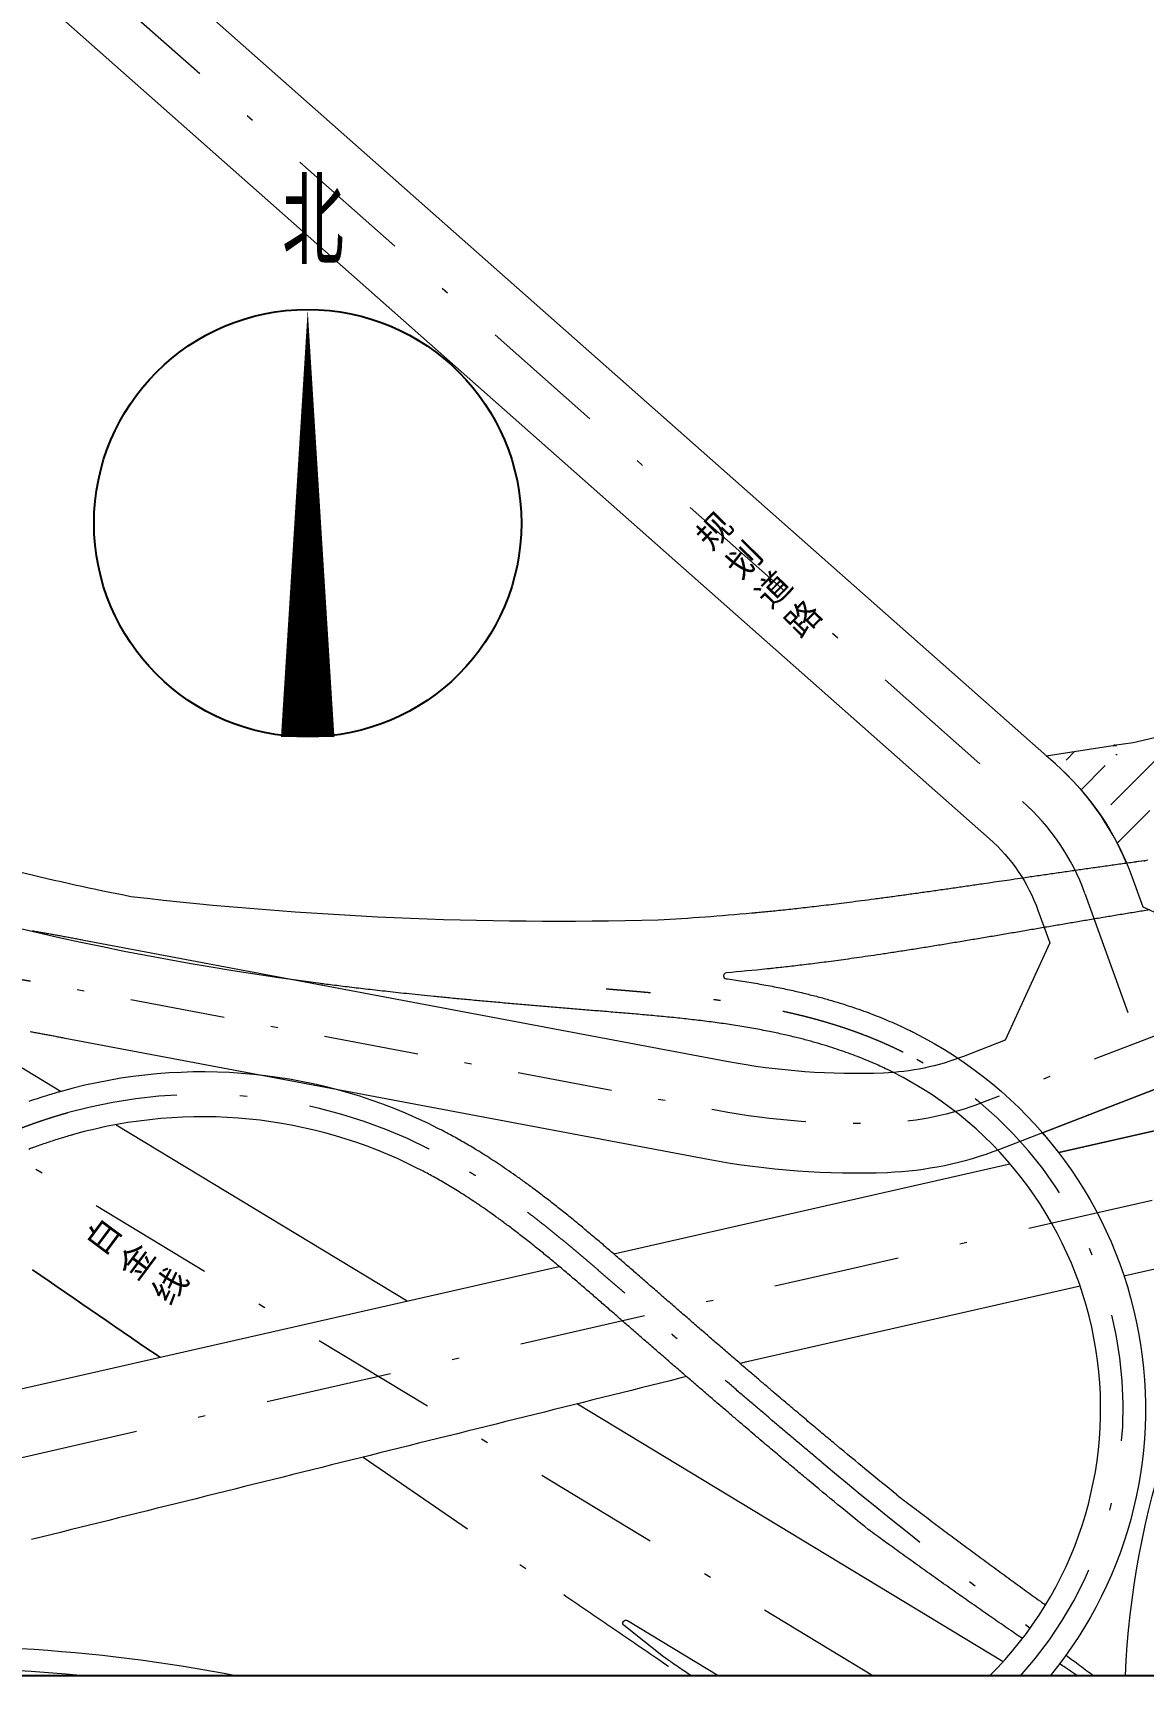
# Model space of a CAD drawing. Header units: millimetres. Extents: x 684779 to 686470, y 2544898 to 2545979.
# Drawn here: x 685257.95 to 685273.54, y 2545208.15 to 2545231.22 of the extents above; entities that cross this region are included whole.
import ezdxf

# ---------------------------------------------------------------- set-up
doc = ezdxf.new("R2010")
doc.units = ezdxf.units.MM
doc.linetypes.add('DASHDOT', pattern=[25.4, 12.7, -6.35, 0, -6.35])
doc.linetypes.add('DASHED', pattern=[0.75, 0.5, -0.25])
doc.layers.add('DIM_SYMB', color=3, linetype='Continuous')
doc.layers.add('PUB_TEXT', color=7, linetype='Continuous')
for name, color, linetype, lineweight in [('JT-道路中线', 7, 'DASHDOT', 5), ('JT-道路红线', 7, 'Continuous', 5), ('YD-G1-TC', 90, 'Continuous', 5)]:
    doc.layers.add(name, color=color, linetype=linetype, lineweight=lineweight)
doc.styles.add('_TCH_DIM', font='SIMPLEX', dxfattribs={"bigfont": 'GBCBIG'})
doc.styles.get("Standard").update_dxf_attribs({"font": ''})
doc.styles.get('Standard').set_extended_font_data('SimSun')

# ---------------------------------------------------------------- blocks, each defined once
blk = doc.blocks.new('EFDGHBFHFGBFGBFG')
at = {"layer": 'YD-G1-TC'}
h = blk.add_hatch(dxfattribs=at)
h.set_pattern_fill('ANSI36', color=256, scale=2)
h.set_pattern_definition([(45, (4326.6216, -664.834), (3.367596045, 12.347852166), [15.875, -3.175, 0, -3.175])])
edge = h.paths.add_edge_path()
edge.add_line((689554.4, 2544515.557), (689567.747, 2544517.617))
edge.add_arc((689521.841, 2545355.455), 839.094, 273.13616, 273.1865)
edge.add_arc((689569.742, 2544565.007), 47.366, 267.84592, 268.47752, ccw=False)
edge.add_line((689567.961, 2544517.675), (689571.824, 2544518.222))
edge.add_line((689571.824, 2544518.222), (689587.504, 2544521.898))
edge.add_line((689587.504, 2544521.898), (689590.469, 2544522.998))
edge.add_line((689590.469, 2544522.998), (689594.25, 2544524.41))
edge.add_line((689594.25, 2544524.41), (689598.692, 2544526.071))
edge.add_line((689598.692, 2544526.071), (689603.64, 2544527.923))
edge.add_line((689603.64, 2544527.923), (689635.417, 2544539.831))
edge.add_line((689635.417, 2544539.831), (689639.882, 2544541.513))
edge.add_line((689639.882, 2544541.513), (689644.082, 2544543.112))
edge.add_line((689644.082, 2544543.112), (689648.092, 2544544.668))
edge.add_line((689648.092, 2544544.668), (689651.986, 2544546.217))
edge.add_line((689651.986, 2544546.217), (689655.841, 2544547.797))
edge.add_line((689655.841, 2544547.797), (689659.732, 2544549.447))
edge.add_line((689659.732, 2544549.447), (689663.734, 2544551.204))
edge.add_line((689663.734, 2544551.204), (689667.903, 2544553.093))
edge.add_line((689667.903, 2544553.093), (689672.209, 2544555.093))
edge.add_line((689672.209, 2544555.093), (689673.481, 2544555.694))
edge.add_line((689673.481, 2544555.694), (689676.598, 2544557.167))
edge.add_line((689676.598, 2544557.167), (689681.016, 2544559.278))
edge.add_line((689681.016, 2544559.278), (689683.287, 2544560.371))
edge.add_line((689683.287, 2544560.371), (689700.462, 2544568.91))
edge.add_line((689700.462, 2544568.91), (689724.367, 2544579.209))
edge.add_line((689724.367, 2544579.209), (689793.079, 2544606.224))
edge.add_line((689793.079, 2544606.224), (689806.839, 2544593.225))
edge.add_line((689806.839, 2544593.225), (689806.006, 2544588.775))
edge.add_line((689806.006, 2544588.775), (689771.057, 2544573.725))
edge.add_line((689771.057, 2544573.725), (689614.561, 2544509.407))
edge.add_line((689614.561, 2544509.407), (689617.851, 2544509.728))
edge.add_line((689617.851, 2544509.728), (689621.143, 2544510.038))
edge.add_line((689621.143, 2544510.038), (689624.435, 2544510.338))
edge.add_line((689624.435, 2544510.338), (689627.728, 2544510.626))
edge.add_line((689627.728, 2544510.626), (689631.022, 2544510.904))
edge.add_line((689631.022, 2544510.904), (689634.316, 2544511.172))
edge.add_line((689634.316, 2544511.172), (689637.612, 2544511.429))
edge.add_line((689637.612, 2544511.429), (689640.909, 2544511.675))
edge.add_line((689640.909, 2544511.675), (689644.206, 2544511.91))
edge.add_line((689644.206, 2544511.91), (689647.504, 2544512.134))
edge.add_line((689647.504, 2544512.134), (689658.592, 2544516.691))
edge.add_arc((689692.061, 2544466.894), 60, 123.90547, 142.12232)
edge.add_line((689644.702, 2544503.732), (689643.21, 2544501.815))
edge.add_arc((689714.958, 2543497.119), 1007.254, 94.084704, 94.175492)
edge.add_line((689641.618, 2544501.7), (689638.272, 2544501.45))
edge.add_line((689638.272, 2544501.45), (689634.924, 2544501.189))
edge.add_line((689634.924, 2544501.189), (689631.578, 2544500.916))
edge.add_line((689631.578, 2544500.916), (689628.233, 2544500.633))
edge.add_line((689628.233, 2544500.633), (689624.888, 2544500.338))
edge.add_line((689624.888, 2544500.338), (689621.545, 2544500.032))
edge.add_line((689621.545, 2544500.032), (689618.203, 2544499.715))
edge.add_line((689618.203, 2544499.715), (689614.861, 2544499.387))
edge.add_line((689614.861, 2544499.387), (689611.521, 2544499.048))
edge.add_line((689611.521, 2544499.048), (689608.182, 2544498.698))
edge.add_line((689608.182, 2544498.698), (689604.844, 2544498.336))
edge.add_line((689604.844, 2544498.336), (689601.508, 2544497.964))
edge.add_line((689601.508, 2544497.964), (689598.173, 2544497.58))
edge.add_line((689598.173, 2544497.58), (689594.777, 2544497.178))
edge.add_line((689594.777, 2544497.178), (689593.445, 2544497.017))
edge.add_line((689593.445, 2544497.017), (689592.301, 2544496.877))
edge.add_line((689592.301, 2544496.877), (689591.773, 2544496.812))
edge.add_line((689591.773, 2544496.812), (689590.858, 2544496.7))
edge.add_line((689590.858, 2544496.7), (689589.619, 2544496.545))
edge.add_line((689589.619, 2544496.545), (689588.415, 2544496.394))
edge.add_line((689588.415, 2544496.394), (689587.206, 2544496.241))
edge.add_line((689587.206, 2544496.241), (689585.952, 2544496.08))
edge.add_line((689585.952, 2544496.08), (689584.458, 2544495.888))
edge.add_line((689584.458, 2544495.888), (689582.73, 2544495.663))
edge.add_line((689582.73, 2544495.663), (689581.587, 2544495.512))
edge.add_line((689581.587, 2544495.512), (689581.116, 2544495.45))
edge.add_line((689581.116, 2544495.45), (689580.589, 2544495.381))
edge.add_line((689580.589, 2544495.381), (689580.062, 2544495.311))
edge.add_line((689580.062, 2544495.311), (689579.535, 2544495.24))
edge.add_line((689579.535, 2544495.24), (689579.008, 2544495.17))
edge.add_line((689579.008, 2544495.17), (689578.512, 2544495.104))
edge.add_line((689578.512, 2544495.104), (689578.016, 2544495.037))
edge.add_line((689578.016, 2544495.037), (689577.521, 2544494.97))
edge.add_line((689577.521, 2544494.97), (689577.025, 2544494.904))
edge.add_line((689577.025, 2544494.904), (689576.445, 2544494.825))
edge.add_line((689576.445, 2544494.825), (689575.865, 2544494.747))
edge.add_line((689575.865, 2544494.747), (689575.284, 2544494.668))
edge.add_line((689575.284, 2544494.668), (689574.704, 2544494.589))
edge.add_line((689574.704, 2544494.589), (689574.113, 2544494.508))
edge.add_line((689574.113, 2544494.508), (689573.522, 2544494.427))
edge.add_line((689573.522, 2544494.427), (689572.93, 2544494.346))
edge.add_line((689572.93, 2544494.346), (689572.339, 2544494.264))
edge.add_line((689572.339, 2544494.264), (689571.671, 2544494.172))
edge.add_line((689571.671, 2544494.172), (689571.004, 2544494.08))
edge.add_line((689571.004, 2544494.08), (689570.525, 2544494.013))
edge.add_arc((689519.813, 2544472.722), 55, 22.77437, 48.51264)
edge.add_line((689556.248, 2544513.923), (689554.4, 2544515.557))
blk.add_lwpolyline([(689271.598, 2544931.071), (690048.276, 2544931.071), (690048.276, 2544331.059), (689271.598, 2544331.059)], close=True)
at = {"layer": 'JT-道路中线', "color": 1, "ltscale": 2}
blk.add_lwpolyline([(689287.334, 2544738.383), (689549.624, 2544506.432, -0.1259077), (689562.151, 2544487.971), (689572.9, 2544458.126)], format="xyb", dxfattribs=at)
at = {"layer": 'JT-道路中线', "color": 1, "ltscale": 1.5, "flags": 128}
blk.add_lwpolyline([(690048.276, 2544671.43), (689978.788, 2544642.097, 0.002727), (689977.986, 2544641.753), (689821.479, 2544573.665, -0.0058133), (689820.193, 2544573.124), (689673.186, 2544513.194, 0.131401), (689652.595, 2544497.592), (689648.341, 2544492.124, -0.1022041), (689629.639, 2544480.066), (689541.404, 2544445.948, -0.0825214), (689522.142, 2544441.957, -0.0565158), (689488.432, 2544444.432), (689359.477, 2544468.724), (689359.231, 2544468.771, 0.000075), (689358.248, 2544468.956, 0.000175), (689357.266, 2544469.14, 0.000275), (689356.283, 2544469.324, 0.000375), (689355.299, 2544469.506, 0.000475), (689354.316, 2544469.687, 0.000575), (689353.332, 2544469.865, 0.000675), (689352.348, 2544470.042, 0.000775), (689351.363, 2544470.215, 0.000875), (689350.377, 2544470.385, 0.000975), (689349.391, 2544470.551, 0.001075), (689348.404, 2544470.714, 0.001175), (689347.417, 2544470.872, 0.001275), (689346.429, 2544471.025, 0.001375), (689345.44, 2544471.172, 0.001475), (689344.45, 2544471.315, 0.001575), (689343.459, 2544471.451, 0.001675), (689342.468, 2544471.58, 0.001775), (689341.475, 2544471.703, 0.001875), (689340.482, 2544471.819, 0.001975), (689339.488, 2544471.927, 0.002075), (689338.493, 2544472.027, 0.002175), (689337.497, 2544472.118, 0.002275), (689336.5, 2544472.201, 0.002375), (689335.503, 2544472.274, 0.002475), (689334.505, 2544472.338, 0.002575), (689333.507, 2544472.391, 0.002675), (689332.507, 2544472.434, 0.002775), (689331.508, 2544472.467, 0.002875), (689330.508, 2544472.487, 0.002975), (689329.508, 2544472.497, 0.003075), (689328.508, 2544472.494, 0.003175), (689327.508, 2544472.478, 0.003275), (689326.509, 2544472.45, 0.003375), (689325.51, 2544472.408, 0.003475), (689324.511, 2544472.353, 0.003575), (689323.514, 2544472.284, 0.003675), (689322.517, 2544472.2, 0.003775), (689321.522, 2544472.101, 0.003875), (689320.529, 2544471.987, 0.003975), (689319.537, 2544471.858, 0.004075), (689318.548, 2544471.712, 0.0014024), (689318.213, 2544471.659, 0.0003253), (689318.136, 2544471.647, 0.0872514), (689298.51, 2544464.813)], format="xyb", dxfattribs=at)
at = {"layer": 'JT-道路中线', "color": 1, "ltscale": 2, "flags": 128}
for points in [[(689519.645, 2544331.059), (689271.598, 2544481.09)], [(689626.57, 2544437.993), (689604.504, 2544432.972), (689579.828, 2544427.357), (689577.168, 2544426.752), (689514.2, 2544412.423), (689429.859, 2544393.231), (689308.977, 2544365.724), (689271.598, 2544357.083)], [(689417.367, 2544374.923), (689457.648, 2544347.358)]]:
    blk.add_lwpolyline(points, dxfattribs=at)
for points in [[(689525.678, 2544456.121, 0.0003253), (689525.585, 2544456.167, 0.00185), (689525.051, 2544456.432, 0.004275), (689523.789, 2544457.038, 0.004175), (689522.517, 2544457.622, 0.004075), (689521.235, 2544458.186, 0.003975), (689519.945, 2544458.728, 0.003875), (689518.646, 2544459.251, 0.003775), (689517.339, 2544459.753, 0.003675), (689516.025, 2544460.236, 0.003575), (689514.704, 2544460.7, 0.003475), (689513.377, 2544461.145, 0.003375), (689512.044, 2544461.572, 0.003275), (689510.705, 2544461.981, 0.003175), (689509.361, 2544462.373, 0.003075), (689508.012, 2544462.748, 0.002975), (689506.659, 2544463.107, 0.002875), (689505.301, 2544463.45, 0.002775), (689503.94, 2544463.777, 0.002675), (689502.576, 2544464.09, 0.002575), (689501.208, 2544464.388, 0.002475), (689499.837, 2544464.673, 0.002375), (689498.463, 2544464.944, 0.002275), (689497.087, 2544465.202, 0.002175), (689495.709, 2544465.448, 0.002075), (689494.329, 2544465.683, 0.001975), (689492.947, 2544465.906, 0.001875), (689491.563, 2544466.118, 0.001775), (689490.178, 2544466.321, 0.001675), (689488.791, 2544466.514, 0.001575), (689487.403, 2544466.697, 0.001475), (689486.014, 2544466.873, 0.001375), (689484.624, 2544467.04, 0.001275), (689483.234, 2544467.2, 0.001175), (689481.842, 2544467.354, 0.001075), (689480.45, 2544467.501, 0.000975), (689479.057, 2544467.642, 0.000875), (689477.664, 2544467.778, 0.000775), (689476.27, 2544467.91, 0.000675), (689474.876, 2544468.037, 0.000575), (689473.481, 2544468.161, 0.000475), (689472.086, 2544468.282, 0.000375), (689470.691, 2544468.401, 0.000275), (689469.296, 2544468.518, 0.000175), (689467.901, 2544468.634, 0.000075), (689466.506, 2544468.749), (689466.157, 2544468.777)], [(689549.245, 2544331.059, 0.4952338), (689525.678, 2544456.121)], [(689430.486, 2544436.779, 0.1884559), (689358.042, 2544443.943)], [(689358.042, 2544443.943, 0.0003254), (689357.917, 2544443.907, 0.0022719), (689357.033, 2544443.653, 0.003375), (689355.692, 2544443.251, 0.003275), (689354.356, 2544442.832, 0.003175), (689353.026, 2544442.395, 0.003075), (689351.701, 2544441.942, 0.002975), (689350.383, 2544441.472, 0.002875), (689349.069, 2544440.987, 0.002775), (689347.761, 2544440.488, 0.002675), (689346.459, 2544439.974, 0.002575), (689345.162, 2544439.446, 0.002475), (689343.871, 2544438.906, 0.002375), (689342.585, 2544438.352, 0.002275), (689341.304, 2544437.787, 0.002175), (689340.028, 2544437.211, 0.002075), (689338.757, 2544436.624, 0.001975), (689337.491, 2544436.026, 0.001875), (689336.23, 2544435.419, 0.001775), (689334.973, 2544434.803, 0.001675), (689333.72, 2544434.178, 0.001575), (689332.471, 2544433.544, 0.001475), (689331.227, 2544432.903, 0.001375), (689329.986, 2544432.256, 0.001275), (689328.748, 2544431.601, 0.001175), (689327.514, 2544430.941, 0.001075), (689326.282, 2544430.274, 0.000975), (689325.053, 2544429.603, 0.000875), (689323.827, 2544428.928, 0.000775), (689322.603, 2544428.248, 0.000675), (689321.381, 2544427.565, 0.000575), (689320.161, 2544426.878, 0.000475), (689318.942, 2544426.19, 0.000375), (689317.725, 2544425.499, 0.000275), (689316.508, 2544424.806, 0.000175), (689315.292, 2544424.112, 0.000075), (689314.076, 2544423.418), (689313.772, 2544423.245)], [(689469.844, 2544407.81), (689469.58, 2544408.04, 0.000075), (689468.524, 2544408.959, 0.000175), (689467.467, 2544409.878, 0.000275), (689466.41, 2544410.795, 0.000375), (689465.351, 2544411.711, 0.000475), (689464.291, 2544412.625, 0.000575), (689463.229, 2544413.537, 0.000675), (689462.164, 2544414.447, 0.000775), (689461.097, 2544415.353, 0.000875), (689460.027, 2544416.256, 0.000975), (689458.954, 2544417.154, 0.001075), (689457.876, 2544418.049, 0.001175), (689456.795, 2544418.938, 0.001275), (689455.71, 2544419.823, 0.001375), (689454.62, 2544420.701, 0.001475), (689453.525, 2544421.573, 0.001575), (689452.424, 2544422.439, 0.001675), (689451.318, 2544423.297, 0.001775), (689450.206, 2544424.148, 0.001875), (689449.088, 2544424.99, 0.001975), (689447.964, 2544425.824, 0.002075), (689446.833, 2544426.649, 0.002175), (689445.694, 2544427.464, 0.002275), (689444.549, 2544428.269, 0.002375), (689443.396, 2544429.063, 0.002475), (689442.236, 2544429.846, 0.002575), (689441.067, 2544430.618, 0.002675), (689439.891, 2544431.377, 0.002775), (689438.706, 2544432.123, 0.002875), (689437.513, 2544432.856, 0.002975), (689436.312, 2544433.574, 0.003075), (689435.102, 2544434.278, 0.003175), (689433.883, 2544434.967, 0.003275), (689432.655, 2544435.64, 0.003375), (689431.419, 2544436.297, 0.0022719), (689430.602, 2544436.719, 0.0003254), (689430.486, 2544436.779)], [(689509.379, 2544373.906, -0.0001052), (689508.992, 2544374.229, -0.0002202), (689508.163, 2544374.92, -0.00096), (689504.332, 2544378.132, -0.00086), (689500.512, 2544381.358, -0.00076), (689496.702, 2544384.596, -0.00066), (689492.902, 2544387.846, -0.00056), (689489.109, 2544391.104, -0.00046), (689485.324, 2544394.37, -0.00036), (689481.543, 2544397.643, -0.00026), (689477.767, 2544400.92, -0.00016), (689473.993, 2544404.2, -0.00006), (689470.221, 2544407.482), (689469.844, 2544407.81)], [(689509.379, 2544373.906, 0.0111321), (689551.186, 2544340.638)], [(689457.648, 2544347.358), (689458.061, 2544347.076, -0.0000566), (689464.333, 2544342.783, -0.0001566), (689470.603, 2544338.488, -0.0002566), (689476.869, 2544334.188, -0.0002591), (689481.418, 2544331.059, -0.0002591)], [(689558.374, 2544335.218, 0.0014519), (689563.965, 2544331.059, 0.0014519)], [(689361.273, 2544331.059, 0.043915), (689305.173, 2544331.656)]]:
    blk.add_lwpolyline(points, format="xyb", dxfattribs=at)
at = {"layer": 'JT-道路红线'}
blk.add_lwpolyline([(689312.961, 2544729.069), (689556.248, 2544513.923, -0.1259077), (689571.559, 2544491.36), (689573.757, 2544485.257), (689592.831, 2544476.555), (689626.032, 2544489.393, 0.0986443), (689640.878, 2544498.817), (689644.702, 2544503.732, -0.131401), (689669.411, 2544522.454), (689803.852, 2544577.261), (689806.839, 2544593.225), (689620.267, 2544769.484), (689469.126, 2544893.386), (689447.191, 2544892.024), (689312.06, 2544749.878)], format="xyb", close=True, dxfattribs=at)
for points in [[(689299.172, 2544714.565), (689542.999, 2544498.941, -0.1259077), (689552.742, 2544484.583), (689555.098, 2544478.042), (689546.19, 2544458.52), (689537.798, 2544455.275, -0.0825214), (689521.746, 2544451.949, -0.0565158), (689490.283, 2544454.259), (689361.328, 2544478.552), (689361.082, 2544478.598, 0.000075), (689360.097, 2544478.783, 0.000175), (689359.107, 2544478.969, 0.000275), (689358.113, 2544479.155, 0.000375), (689357.115, 2544479.34, 0.000475), (689356.113, 2544479.524, 0.000575), (689355.107, 2544479.707, 0.000675), (689354.096, 2544479.888, 0.000775), (689353.08, 2544480.066, 0.000875), (689352.06, 2544480.242, 0.000975), (689351.036, 2544480.415, 0.001075)], [(690048.276, 2544660.576), (689982.677, 2544632.884, 0.002727), (689981.975, 2544632.583), (689825.468, 2544564.496, -0.0058133), (689823.968, 2544563.864), (689676.961, 2544503.934, 0.131401), (689660.488, 2544491.453), (689655.841, 2544485.479, -0.1049075), (689633.245, 2544470.739), (689545.011, 2544436.621, -0.0825214), (689522.539, 2544431.965, -0.0565158), (689486.58, 2544434.605), (689357.626, 2544458.897), (689357.38, 2544458.944, 0.000075), (689356.4, 2544459.128, 0.000175), (689355.424, 2544459.311, 0.000275), (689354.452, 2544459.493, 0.000375), (689353.483, 2544459.672, 0.000475), (689352.518, 2544459.85, 0.000575), (689351.557, 2544460.024, 0.000675), (689350.599, 2544460.196, 0.000775)], [(689574.803, 2544494.602, 0.0003516), (689572.378, 2544494.269, 0.0003516), (689569.721, 2544493.901, 0.000332), (689566.927, 2544493.51, 0.000293), (689564.133, 2544493.115, 0.0002539), (689561.342, 2544492.718, 0.0002148), (689558.551, 2544492.318, 0.0001758), (689555.763, 2544491.916, 0.0001367), (689552.975, 2544491.513, 0.0000977), (689550.189, 2544491.108, -0.0000402), (689541.87, 2544489.896, -0.0001207), (689539.122, 2544489.497, -0.0002011), (689536.375, 2544489.099, -0.0002816), (689533.631, 2544488.705, -0.0003621), (689530.889, 2544488.314, -0.0004425), (689528.148, 2544487.928, -0.000523), (689525.408, 2544487.548, -0.0006034), (689522.671, 2544487.175, -0.0006839), (689519.934, 2544486.808, -0.0007241), (689517.336, 2544486.468, -0.0007241), (689514.966, 2544486.164, -0.0007241), (689512.774, 2544485.89, -0.0007241), (689510.723, 2544485.639, -0.0007241), (689508.791, 2544485.409, -0.0007241), (689506.958, 2544485.196, -0.0007241), (689505.212, 2544484.998, -0.0007241), (689503.54, 2544484.813, -0.0007241), (689501.934, 2544484.641, -0.0007241), (689500.386, 2544484.479, -0.0007241), (689498.892, 2544484.327, -0.0007241), (689497.445, 2544484.184, -0.0007242), (689496.041, 2544484.05, -0.000362), (689495.355, 2544483.985, -0.0099639), (689476.565, 2544482.618, -0.0356816), (689370.757, 2544487.304, -0.0192454), (689326.346, 2544497.961, -0.049093)], [(689543.033, 2544331.059, 0.5125062), (689523.661, 2544452.098, 0.0026581), (689522.936, 2544452.457, 0.0053166), (689521.441, 2544453.167, 0.0053168), (689519.882, 2544453.868, 0.0053168), (689518.254, 2544454.558, 0.0053167), (689516.551, 2544455.238, 0.005317), (689514.766, 2544455.907, 0.0053168), (689512.889, 2544456.565, 0.0053168), (689510.911, 2544457.211, 0.0053168), (689508.818, 2544457.847, 0.0053168), (689506.592, 2544458.471, 0.0053168), (689504.212, 2544459.084, 0.0053167), (689501.648, 2544459.686, 0.0053167), (689498.857, 2544460.28, 0.0053167), (689495.776, 2544460.867, 0.0050214), (689492.51, 2544461.419, 0.0044307), (689489.224, 2544461.911, 0.00384), (689485.919, 2544462.35, 0.0032492), (689482.598, 2544462.744, 0.0026584), (689479.262, 2544463.099, 0.0020677), (689475.912, 2544463.424, 0.0014769), (689472.549, 2544463.725, 0.0008861), (689469.175, 2544464.012, 0.0002954), (689465.788, 2544464.292, -0.0000367), (689462.629, 2544464.552, -0.00011), (689459.469, 2544464.813, -0.0001834), (689456.308, 2544465.076, -0.0002567), (689453.145, 2544465.342, -0.0003301), (689449.982, 2544465.612, -0.0004035), (689446.817, 2544465.887, -0.0004768), (689443.652, 2544466.167, -0.0005502), (689440.486, 2544466.453, -0.0006235), (689437.32, 2544466.748, -0.0006602), (689434.311, 2544467.035, -0.0006602), (689431.566, 2544467.305, -0.0006602), (689429.024, 2544467.561, -0.0006602), (689426.647, 2544467.807, -0.0006602), (689424.406, 2544468.045, -0.0006602), (689422.28, 2544468.277, -0.0006602), (689420.254, 2544468.503, -0.0006602), (689418.313, 2544468.725, -0.0006602), (689416.449, 2544468.943, -0.0006602), (689414.653, 2544469.158, -0.0006602), (689412.918, 2544469.37, -0.0006602), (689411.239, 2544469.58, -0.0006602), (689409.61, 2544469.788, -0.0003301), (689408.812, 2544469.891, -0.0587236), (689271.598, 2544504.478)], [(689570.286, 2544331.059, -0.2910679), (689674.155, 2544480.424, -0.0015433)], [(689575.09, 2544484.664, 0.0004099), (689572.35, 2544484.216, 0.0003617), (689569.611, 2544483.764, 0.0003135), (689566.872, 2544483.309, 0.0002652), (689564.133, 2544482.85, 0.000217), (689561.395, 2544482.388, 0.0001688), (689558.657, 2544481.924, 0.0001206), (689555.919, 2544481.459, 0.0000723), (689553.181, 2544480.992, 0.0000241), (689550.443, 2544480.525, -0.0000507), (689547.564, 2544480.034, -0.0001521), (689544.685, 2544479.544, -0.0002535), (689541.805, 2544479.057, -0.0003549), (689538.923, 2544478.573, -0.0004563), (689536.041, 2544478.093, -0.0005577), (689533.157, 2544477.619, -0.0006591), (689530.272, 2544477.153, -0.0007604), (689527.385, 2544476.694, -0.0008619), (689524.496, 2544476.245, -0.0009125), (689521.75, 2544475.828, -0.0009126), (689519.243, 2544475.456, -0.0009125), (689516.921, 2544475.121, -0.0009125), (689514.747, 2544474.815, -0.0009125), (689512.697, 2544474.534, -0.0009125), (689510.751, 2544474.275, -0.0009125), (689508.895, 2544474.034, -0.0009125), (689507.116, 2544473.81, -0.0009125), (689505.407, 2544473.601, -0.0009125), (689503.759, 2544473.406, -0.0009125), (689502.166, 2544473.224, -0.0009125), (689500.623, 2544473.052, -0.0009126), (689499.126, 2544472.891, -0.0004563), (689498.393, 2544472.815, -0.0051061), (689490.238, 2544472.054, 0.8950025), (689490.205, 2544470.861, -0.0003046), (689490.478, 2544470.823, -0.0044307), (689493.922, 2544470.308, -0.0050214), (689497.366, 2544469.725, -0.0053167), (689500.635, 2544469.102, -0.0053166), (689503.614, 2544468.469, -0.0053167), (689506.365, 2544467.822, -0.0053168), (689508.93, 2544467.162, -0.0053168), (689511.34, 2544466.486, -0.0053168), (689513.616, 2544465.795, -0.0053168), (689515.776, 2544465.089, -0.0053168), (689517.834, 2544464.368, -0.0053168), (689519.798, 2544463.632, -0.005317), (689521.679, 2544462.881, -0.0053167), (689523.483, 2544462.116, -0.0053168), (689525.217, 2544461.337, -0.0053165), (689526.885, 2544460.544, -0.002658), (689527.696, 2544460.143, -0.4806834), (689555.177, 2544331.059)], [(689628.839, 2544452.355), (689556.902, 2544435.985, 0.0152118), (689553.658, 2544439.964), (689633.245, 2544470.739, 0.1049075)], [(689524.429, 2544367.364, -0.003294), (689512.259, 2544377.364, -0.0001507), (689511.702, 2544377.828, -0.0003014), (689510.563, 2544378.779, -0.0003014), (689509.39, 2544379.76, -0.0003014), (689508.18, 2544380.776, -0.0003014), (689506.928, 2544381.828, -0.0003014), (689505.631, 2544382.922, -0.0003014), (689504.281, 2544384.063, -0.0003014), (689502.873, 2544385.256, -0.0003014), (689501.397, 2544386.509, -0.0003014), (689499.843, 2544387.832, -0.0003014), (689498.195, 2544389.238, -0.0003014), (689496.435, 2544390.744, -0.0003014), (689494.536, 2544392.373, -0.0003014), (689492.456, 2544394.161, -0.0002847), (689490.268, 2544396.047, -0.0002512), (689488.081, 2544397.935, -0.0002177), (689485.896, 2544399.826, -0.0001842), (689483.712, 2544401.719, -0.0001507), (689481.528, 2544403.613, -0.0001172), (689479.346, 2544405.51, -0.0000837), (689477.163, 2544407.407, -0.0000502), (689474.981, 2544409.306, -0.0000167), (689472.798, 2544411.205, 0.000189), (689470.742, 2544412.993, 0.0005671), (689468.678, 2544414.784, 0.0009452), (689466.603, 2544416.572, 0.0013233), (689464.515, 2544418.355, 0.0017014), (689462.41, 2544420.13, 0.0020795), (689460.288, 2544421.893, 0.0024576), (689458.144, 2544423.642, 0.0028357), (689455.976, 2544425.372, 0.0032138), (689453.782, 2544427.079, 0.0034029), (689451.672, 2544428.677, 0.0034029), (689449.722, 2544430.112, 0.0034028), (689447.896, 2544431.419, 0.003403), (689446.168, 2544432.619, 0.0034027), (689444.521, 2544433.731, 0.0034029), (689442.942, 2544434.766, 0.0034029), (689441.421, 2544435.733, 0.0034028), (689439.95, 2544436.641, 0.0034028), (689438.523, 2544437.495, 0.0034028), (689437.134, 2544438.3, 0.0034028), (689435.781, 2544439.061, 0.0034028), (689434.459, 2544439.78, 0.0034029), (689433.165, 2544440.461, 0.0017016), (689432.528, 2544440.788, 0.188456), (689356.825, 2544448.275, 0.0017016), (689356.136, 2544448.079, 0.0034029), (689354.734, 2544447.664, 0.0034028), (689353.297, 2544447.218, 0.0034028), (689351.82, 2544446.737, 0.0034028), (689350.301, 2544446.219, 0.0034028)], [(689518.762, 2544360.372, -0.003294), (689506.5, 2544370.448, -0.0001507), (689505.938, 2544370.916, -0.0003014), (689504.791, 2544371.873, -0.0003014), (689503.61, 2544372.862, -0.0003014), (689502.391, 2544373.884, -0.0003014), (689501.131, 2544374.944, -0.0003014), (689499.826, 2544376.045, -0.0003014), (689498.468, 2544377.192, -0.0003014), (689497.051, 2544378.392, -0.0003014), (689495.567, 2544379.653, -0.0003014), (689494.004, 2544380.983, -0.0003014), (689492.349, 2544382.396, -0.0003014), (689490.581, 2544383.909, -0.0003014), (689488.673, 2544385.545, -0.0003014), (689486.584, 2544387.34, -0.0002847), (689484.388, 2544389.232, -0.0002512), (689482.195, 2544391.127, -0.0002177), (689480.004, 2544393.022, -0.0001842), (689477.815, 2544394.92, -0.0001507), (689475.628, 2544396.818, -0.0001172), (689473.442, 2544398.717, -0.0000837), (689471.257, 2544400.616, -0.0000502), (689469.073, 2544402.516, -0.0000168), (689466.89, 2544404.416, 0.0001891), (689464.838, 2544406.2, 0.0005671), (689462.789, 2544407.977, 0.0009452), (689460.74, 2544409.743, 0.0013233), (689458.688, 2544411.496, 0.0017014), (689456.631, 2544413.231, 0.0020795), (689454.566, 2544414.947, 0.0024576), (689452.49, 2544416.639, 0.0028357), (689450.402, 2544418.305, 0.0032137), (689448.3, 2544419.942, 0.0034027), (689446.287, 2544421.466, 0.0034027), (689444.436, 2544422.828, 0.0034027), (689442.71, 2544424.063, 0.0034027), (689441.083, 2544425.194, 0.0034028), (689439.537, 2544426.237, 0.0034028), (689438.061, 2544427.204, 0.0034027), (689436.643, 2544428.106, 0.0034028), (689435.276, 2544428.949, 0.0034027), (689433.954, 2544429.74, 0.0034028), (689432.672, 2544430.484, 0.0034028), (689431.425, 2544431.185, 0.0034028), (689430.211, 2544431.846, 0.0034027), (689429.026, 2544432.47, 0.0017012), (689428.443, 2544432.769, 0.1884558), (689359.26, 2544439.611, 0.0017012), (689358.63, 2544439.431, 0.0034026), (689357.346, 2544439.051, 0.0034028), (689356.025, 2544438.641, 0.0034028), (689354.666, 2544438.198, 0.0034028), (689353.263, 2544437.72, 0.0034028), (689351.811, 2544437.203, 0.0034027), (689350.306, 2544436.644, 0.0034027)], [(689271.598, 2544371.061, -0.0000819), (689276.585, 2544372.198, -0.0000519), (689286.068, 2544374.356), (689456.69, 2544413.182)], [(689524.401, 2544367.387, 0.000417), (689525.985, 2544366.178, 0.000417), (689527.572, 2544364.971, 0.000417), (689529.161, 2544363.768, 0.000417), (689530.751, 2544362.567, 0.000417), (689532.343, 2544361.368, 0.000417), (689533.938, 2544360.173, 0.000417), (689535.534, 2544358.98, 0.000417), (689537.132, 2544357.79, 0.000417), (689538.732, 2544356.603, 0.000417), (689540.334, 2544355.418, 0.000417), (689541.938, 2544354.236, 0.000417), (689543.544, 2544353.057, 0.000417), (689545.151, 2544351.88, 0.000417), (689546.761, 2544350.707, 0.000417), (689548.372, 2544349.536, 0.000417), (689549.986, 2544348.367, 0.000417), (689551.601, 2544347.202, 0.000417), (689553.218, 2544346.039, 0.0002697), (689554.265, 2544345.289, 0.0002697)], [(689549.626, 2544338.538, -0.0003522), (689548.23, 2544339.495, -0.0004177), (689546.576, 2544340.632, -0.0004177), (689544.924, 2544341.772, -0.0004177), (689543.273, 2544342.914, -0.0004177), (689541.625, 2544344.06, -0.0004177), (689539.978, 2544345.208, -0.0004177), (689538.333, 2544346.36, -0.0004177), (689536.689, 2544347.514, -0.0004177), (689535.048, 2544348.671, -0.0004177), (689533.408, 2544349.831, -0.0004177), (689531.77, 2544350.993, -0.0004177), (689530.134, 2544352.159, -0.0004177), (689528.5, 2544353.327, -0.0004177), (689526.867, 2544354.498, -0.0004177), (689525.237, 2544355.672, -0.0004177), (689523.608, 2544356.849, -0.0004177), (689521.981, 2544358.028, -0.0004177), (689520.356, 2544359.211, -0.0004177), (689518.733, 2544360.396)], [(689483.181, 2544331.059, 0.0000733), (689482.034, 2544331.849, 0.0001515), (689479.39, 2544333.669, 0.0000906), (689477.596, 2544334.901), (689469.746, 2544341.136, -0.9720194), (689470.396, 2544342.144), (689488.723, 2544331.059)], [(689271.598, 2544331.997, -0.0000207), (689271.671, 2544332.012, -0.0006205), (689273.646, 2544332.405, -0.00068), (689275.622, 2544332.793), (689275.622, 2544332.793, -0.0007216), (689277.609, 2544333.076, -0.000982), (689280.067, 2544333.418, -0.0010718), (689282.529, 2544333.75, -0.0011168), (689284.902, 2544334.06, -0.0011168), (689287.117, 2544334.339, -0.0011168), (689289.204, 2544334.592, -0.0011168), (689291.183, 2544334.823, -0.0011168), (689293.069, 2544335.035, -0.0011168), (689294.874, 2544335.229, -0.0011168), (689296.608, 2544335.408, -0.0011168), (689298.279, 2544335.573, -0.0011168), (689299.894, 2544335.725, -0.0011168), (689301.458, 2544335.865, -0.0011167), (689302.976, 2544335.995, -0.0014056), (689304.826, 2544336.143, -0.0677294), (689392.19, 2544331.059, -0.0677294)], [(689560.69, 2544331.059, -0.0002088), (689559.856, 2544331.616, -0.0004177), (689558.19, 2544332.733, -0.0002774), (689557.085, 2544333.476)]]:
    blk.add_lwpolyline(points, format="xyb", dxfattribs=at)
for points in [[(689339.032, 2544459), (689356.783, 2544448.263)], [(689556.902, 2544435.985), (689628.839, 2544452.355)], [(689367.809, 2544441.594), (689426.238, 2544406.252)], [(689467.646, 2544415.675), (689547.124, 2544433.76)], [(689351.07, 2544412.47), (689352.722, 2544411.337), (689354.374, 2544410.204), (689356.026, 2544409.071), (689357.678, 2544407.937), (689359.33, 2544406.804), (689360.982, 2544405.671), (689362.634, 2544404.538), (689364.286, 2544403.405), (689365.938, 2544402.272), (689367.59, 2544401.138), (689369.242, 2544400.005), (689370.894, 2544398.872), (689372.546, 2544397.739), (689374.198, 2544396.606), (689375.85, 2544395.473), (689376.601, 2544394.957), (689375.85, 2544395.473), (689374.198, 2544396.606), (689372.546, 2544397.739), (689370.894, 2544398.872), (689369.242, 2544400.005), (689367.59, 2544401.138), (689365.938, 2544402.272), (689364.286, 2544403.405), (689362.634, 2544404.538), (689360.982, 2544405.671), (689359.33, 2544406.804), (689357.678, 2544407.937), (689356.026, 2544409.071), (689354.374, 2544410.204), (689352.722, 2544411.337), (689351.07, 2544412.47)], [(689569.996, 2544411.274), (689598.358, 2544417.728)], [(689492.966, 2544393.722), (689494.095, 2544394.003), (689561.173, 2544409.267)], [(689482.269, 2544391.062), (689480.924, 2544390.728), (689478.983, 2544390.245), (689477.041, 2544389.762), (689475.1, 2544389.279), (689473.159, 2544388.797), (689471.218, 2544388.314), (689469.276, 2544387.831), (689467.335, 2544387.348), (689465.394, 2544386.866), (689463.452, 2544386.383), (689461.511, 2544385.9), (689459.57, 2544385.417), (689457.629, 2544384.935), (689455.687, 2544384.452), (689453.746, 2544383.969), (689451.805, 2544383.486), (689449.863, 2544383.004), (689447.922, 2544382.521), (689445.981, 2544382.038), (689444.04, 2544381.555), (689442.098, 2544381.073), (689440.157, 2544380.59), (689438.216, 2544380.107), (689436.274, 2544379.624), (689434.333, 2544379.142), (689432.392, 2544378.659), (689430.451, 2544378.176), (689428.509, 2544377.693), (689426.568, 2544377.211), (689424.627, 2544376.728), (689422.686, 2544376.245), (689420.744, 2544375.762), (689418.803, 2544375.28), (689416.862, 2544374.797), (689414.92, 2544374.314), (689412.979, 2544373.831), (689411.038, 2544373.349), (689409.097, 2544372.866), (689407.155, 2544372.383), (689405.214, 2544371.9), (689403.273, 2544371.418), (689401.331, 2544370.935), (689399.39, 2544370.452), (689397.449, 2544369.969), (689395.508, 2544369.487), (689393.566, 2544369.004), (689391.625, 2544368.521), (689389.684, 2544368.038), (689387.742, 2544367.556), (689385.801, 2544367.073), (689383.86, 2544366.59), (689381.919, 2544366.107), (689379.977, 2544365.625), (689378.036, 2544365.142), (689376.095, 2544364.659), (689374.153, 2544364.176), (689372.212, 2544363.694), (689370.271, 2544363.211), (689368.33, 2544362.728), (689366.388, 2544362.245), (689364.447, 2544361.763), (689362.506, 2544361.28), (689360.565, 2544360.797), (689358.623, 2544360.314), (689356.682, 2544359.832), (689354.741, 2544359.349), (689352.799, 2544358.866), (689350.858, 2544358.383)], [(689460.359, 2544385.614), (689545.786, 2544333.942)]]:
    blk.add_lwpolyline(points, dxfattribs=at)
at = {"layer": 'YD-G1-TC'}
blk.add_lwpolyline([(689574.113, 2544494.508), (689573.522, 2544494.427), (689572.93, 2544494.346), (689572.339, 2544494.264), (689571.671, 2544494.172), (689571.004, 2544494.08), (689570.525, 2544494.013, 0.112779), (689556.248, 2544513.923), (689554.4, 2544515.557), (689567.747, 2544517.617, 0.0002197), (689568.483, 2544517.658, -0.0027559), (689567.961, 2544517.675), (689571.824, 2544518.222), (689587.504, 2544521.898)], format="xyb", dxfattribs=at)
at = {"linetype": 'DASHED', "char_height": 5, "width": 22.03576, "attachment_point": 1}
for s, insert, rotation in [('规\\P划\\P道\\P路', (689483.635, 2544560, -9994.4), 45.40192), ('白\\P金\\P线', (689361.194, 2544418.009, -9994.4), 53.28192)]:
    blk.add_mtext(s, dxfattribs=dict(at, insert=insert, rotation=rotation))

msp = doc.modelspace()

# ---------------------------------------------------------------- hatches: boundary and pattern name
at = {"linetype": 'Continuous'}
h = msp.add_hatch(dxfattribs=at)
h.set_pattern_fill('CROSS', color=3, scale=0.8)
h.set_pattern_definition([(0, (0, 0), (1.27, 1.27), [0.635, -1.905]), (90, (0.3175, -0.3175), (-1.27, 1.27), [0.635, -1.905])])
edge = h.paths.add_edge_path()
edge.add_line((685339.698, 2545232.531), (685268.405, 2545299.772))
edge.add_line((685268.405, 2545299.772), (685312.656, 2545346.69))
edge.add_line((685312.656, 2545346.69), (685313.975, 2545345.436))
edge.add_line((685313.975, 2545345.436), (685347.056, 2545380.235))
edge.add_line((685347.056, 2545380.235), (685349.244, 2545378.171))
edge.add_arc((685350.617, 2545379.626), 2, 226.6757, 316.4498)
edge.add_line((685352.066, 2545378.248), (685352.505, 2545378.712))
edge.add_line((685352.505, 2545378.712), (685346.228, 2545384.444))
edge.add_line((685346.228, 2545384.444), (685345.141, 2545385.477))
edge.add_line((685345.141, 2545385.477), (685263.246, 2545299.329))
edge.add_line((685263.246, 2545299.329), (685266.814, 2545296.149))
edge.add_line((685266.814, 2545296.149), (685337.085, 2545229.761))
edge.add_line((685337.085, 2545229.761), (685337.302, 2545229.991))
edge.add_line((685337.302, 2545229.991), (685339.698, 2545232.531))
h = msp.add_hatch(dxfattribs=at)
h.set_pattern_fill('AR-CONC', color=2, scale=1.2)
h.set_pattern_definition([(50, (0, 0), (2.186216028, -0.1912690265), [0.2286, -2.5146]), (355, (0, 0), (-0.4229139117, 2.2926797146), [0.18288, -2.01168]), (100.451, (0.1822, -0.016), (1.76331002, 2.1014002538), [0.19428, -2.13708]), (46.1842, (0, 0.6096), (3.2529484907, -0.5045079352), [0.3429, -3.7719]), (96.6356, (0.271, 0.5676), (2.8488508136, 2.9691066707), [0.29142, -3.20562]), (351.184, (0, 0.6096), (2.8488552698, 2.9691014143), [0.27432, -3.01752]), (21, (0.3048, 0.4572), (1.819378558, -1.2271862222), [0.2286, -2.5146]), (326, (0.3048, 0.4572), (0.7416243402, 2.2102555935), [0.18288, -2.01168]), (71.4514, (0.4564, 0.355), (2.5609978892, 0.9830742926), [0.19428, -2.13708]), (37.5, (0, 0), (0.037063239, 1.01466046648), [0, -1.987296, 0, -2.04216, 0, -2.0193]), (7.5, (0, 0), (0.80183595012, 1.2021668978), [0, -1.164336, 0, -1.941576, 0, -0.76962]), (327.5, (-0.6797, 0), (1.627087142, -0.0687449279), [0, -0.762, 0, -2.37744, 0, -3.15468]), (317.5, (-0.9845, 0), (1.7775501766, 0.3051178924), [0, -0.9906, 0, -1.578864, 0, -2.24028])])
edge = h.paths.add_edge_path()
edge.add_line((685306.828, 2545340.511), (685312.656, 2545346.69))
edge.add_line((685312.656, 2545346.69), (685315.579, 2545343.911))
edge.add_line((685315.579, 2545343.911), (685315.715, 2545343.782))
edge.add_line((685315.715, 2545343.782), (685348.786, 2545378.571))
edge.add_line((685348.786, 2545378.571), (685348.801, 2545378.589))
edge.add_line((685348.801, 2545378.589), (685348.848, 2545378.544))
edge.add_line((685348.848, 2545378.544), (685348.832, 2545378.527))
edge.add_line((685348.832, 2545378.527), (685343.245, 2545372.65))
edge.add_line((685343.245, 2545372.65), (685321.456, 2545349.548))
edge.add_arc((685330.913, 2545340.629), 13, 136.6746, 226.6757)
edge.add_line((685321.994, 2545331.171), (685387.874, 2545269.036))
edge.add_line((685387.874, 2545269.036), (685385.396, 2545266.409))
edge.add_line((685385.396, 2545266.409), (685378.121, 2545273.27))
edge.add_line((685378.121, 2545273.27), (685371.434, 2545279.577))
edge.add_line((685371.434, 2545279.577), (685373.081, 2545281.323))
edge.add_line((685373.081, 2545281.323), (685320.702, 2545330.724))
edge.add_line((685320.702, 2545330.724), (685319.058, 2545328.977))
edge.add_line((685319.058, 2545328.977), (685309.738, 2545337.766))
edge.add_line((685309.738, 2545337.766), (685272.687, 2545298.482))
edge.add_line((685272.687, 2545298.482), (685341.07, 2545233.986))
edge.add_line((685341.07, 2545233.986), (685365.05, 2545259.411))
edge.add_line((685365.05, 2545259.411), (685377.4, 2545272.506))
edge.add_line((685377.4, 2545272.506), (685378.121, 2545273.27))
edge.add_line((685378.121, 2545273.27), (685385.396, 2545266.409))
edge.add_line((685385.396, 2545266.409), (685364.332, 2545244.076))
edge.add_line((685364.332, 2545244.076), (685347.865, 2545226.616))
edge.add_line((685347.865, 2545226.616), (685346.432, 2545227.974))
edge.add_line((685346.432, 2545227.974), (685343.135, 2545224.485))
edge.add_line((685343.135, 2545224.485), (685342.916, 2545224.252))
edge.add_line((685342.916, 2545224.252), (685337.085, 2545229.761))
edge.add_line((685337.085, 2545229.761), (685339.698, 2545232.531))
edge.add_line((685339.698, 2545232.531), (685268.405, 2545299.772))
edge.add_line((685268.405, 2545299.772), (685269.788, 2545301.238))
edge.add_line((685269.788, 2545301.238), (685306.828, 2545340.511))

# ---------------------------------------------------------------- linework, layer by layer
at = {"layer": 'DIM_SYMB'}
msp.add_lwpolyline([(685261.813, 2545221.336, 0.75, 0, 0), (685261.813, 2545227.336, 0, 0, 0)], format="xyseb", dxfattribs=at)
msp.add_circle((685261.813, 2545224.336), 3, dxfattribs=at)

# ---------------------------------------------------------------- block references
at = {"xscale": 0.07, "yscale": 0.07, "zscale": 0.07}
msp.add_blockref('EFDGHBFHFGBFGBFG', (637003.375, 2367104.981), dxfattribs=at)

# ---------------------------------------------------------------- texts
at = {"layer": 'PUB_TEXT', "style": '_TCH_DIM'}
msp.add_text('北', height=1.206, dxfattribs=at).set_placement((685261.454, 2545227.961))

doc.saveas('drawing.dxf')
